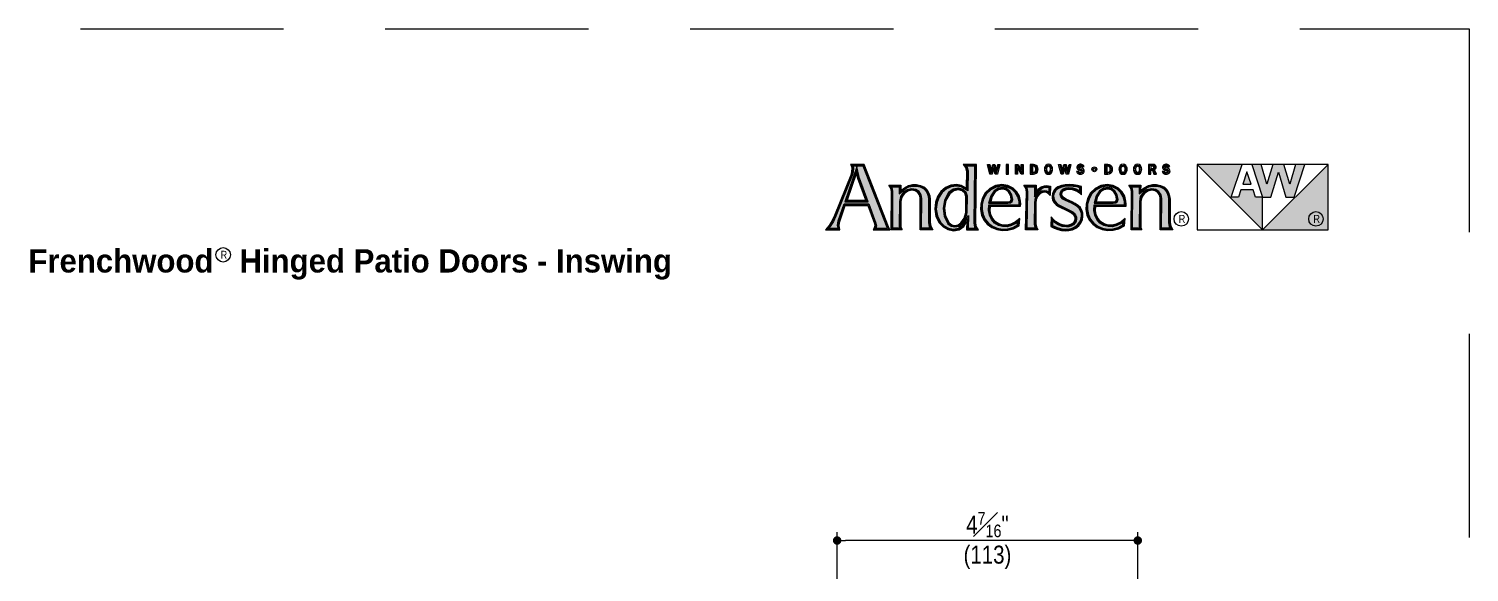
# Model space of a CAD drawing. Extents: x 0 to 323, y 0 to 44.
# Drawn here: x 80.74 to 102, y 35.99 to 44 of the extents above; entities that cross this region are included whole.
import ezdxf

# ---------------------------------------------------------------- set-up
doc = ezdxf.new("R2010")
doc.units = 0
doc.header["$LTSCALE"] = 6
doc.header["$MEASUREMENT"] = 0
doc.linetypes.add('DASHED', pattern=[0.75, 0.5, -0.25])
doc.layers.get('0').update_dxf_attribs({"linetype": 'CONTINUOUS'})
doc.layers.get('Defpoints').update_dxf_attribs({"linetype": 'CONTINUOUS'})
doc.layers.add('A-ANNO-DIMS', color=3, linetype='CONTINUOUS')
doc.layers.add('A-ANNO-TEXT', color=4, linetype='CONTINUOUS')
doc.layers.add('A-DETL-MCUT', color=6, linetype='CONTINUOUS', lineweight=20)
doc.layers.add('PLOT VIEW', color=1, linetype='DASHED', plot=False)
doc.styles.add('ADF Text', font='FRABK.TTF', dxfattribs={"width": 0.85})
doc.dimstyles.new('ADF 3 inches equals 1 foot', dxfattribs={"dimtxt": 0.265625, "dimasz": 0.125, "dimexe": 0.125, "dimexo": 0.25, "dimgap": 0.03125, "dimtad": 1, "dimdec": 6, "dimzin": 3, "dimdsep": 46, "dimlunit": 4, "dimtxsty": 'ADF Text', "dimblk": 'DOT', "dimcen": 0, "dimclrd": 256, "dimclre": 256, "dimclrt": 256, "dimadec": 0, "dimazin": 0, "dimtfac": 0.7, "dimtdec": 6, "dimtix": 1, "dimtmove": 0, "dimatfit": 0, "dimldrblk": 'DOT', "dimfxl": 0, "dimfrac": 1, "dimtolj": 1, "dimtzin": 4, "dimlwd": -1, "dimlwe": -1, "dimarcsym": 0})

# ---------------------------------------------------------------- blocks, each defined once
blk = doc.blocks.new('AW  Logo')
at = {"layer": 'A-ANNO-TEXT'}
h = blk.add_hatch(color=8, dxfattribs=at)
h.dxf.hatch_style = 1
h.paths.add_polyline_path([(-8.861, -2.582), (-8.757, -2.867), (-8.751, -2.906), (-8.759, -2.941), (-8.587, -2.941), (-8.593, -2.929), (-8.945, -2.023), (-9.093, -2.023), (-9.088, -2.056), (-9.094, -2.114), (-9.109, -2.164), (-9.347, -2.763), (-9.384, -2.84), (-9.431, -2.913), (-9.453, -2.941), (-9.316, -2.941), (-9.323, -2.899), (-9.313, -2.833), (-9.226, -2.582)])
h.paths.add_polyline_path([(-8.872, -2.552), (-9.216, -2.552), (-9.037, -2.035), (-9.012, -2.161), (-9.001, -2.201)], flags=16)
h.paths.add_polyline_path([(-8.889, -2.541), (-9.199, -2.541), (-9.04, -2.079), (-9.023, -2.164), (-9.012, -2.205)], flags=0)
h.paths.add_polyline_path([(-8.905, -2.529), (-9.183, -2.529), (-9.043, -2.124), (-9.023, -2.208)], flags=0)
h.paths.add_polyline_path([(-8.411, -2.544), (-8.397, -2.475), (-8.357, -2.415), (-8.297, -2.374), (-8.227, -2.358), (-8.169, -2.368), (-8.12, -2.399), (-8.088, -2.448), (-8.079, -2.503), (-8.083, -2.941), (-7.957, -2.941), (-7.969, -2.92), (-7.981, -2.857), (-7.981, -2.512), (-7.986, -2.466), (-8.001, -2.423), (-8.025, -2.385), (-8.055, -2.354), (-8.105, -2.332), (-8.159, -2.321), (-8.215, -2.321), (-8.27, -2.332), (-8.326, -2.362), (-8.416, -2.434), (-8.415, -2.33), (-8.524, -2.33), (-8.517, -2.34), (-8.506, -2.396), (-8.509, -2.941), (-8.409, -2.941), (-8.414, -2.91)])
h.paths.add_polyline_path([(-7.298, -2.023), (-7.421, -2.023), (-7.413, -2.032), (-7.398, -2.096), (-7.403, -2.389), (-7.501, -2.331), (-7.57, -2.319), (-7.647, -2.329), (-7.717, -2.361), (-7.78, -2.415), (-7.826, -2.482), (-7.854, -2.56), (-7.866, -2.661), (-7.849, -2.76), (-7.805, -2.85), (-7.752, -2.903), (-7.686, -2.939), (-7.613, -2.954), (-7.539, -2.94), (-7.478, -2.897), (-7.393, -2.755), (-7.395, -2.941), (-7.287, -2.941), (-7.296, -2.927), (-7.308, -2.866)])
h.paths.add_polyline_path([(-7.406, -2.468), (-7.409, -2.71), (-7.433, -2.8), (-7.487, -2.876), (-7.534, -2.91), (-7.591, -2.922), (-7.648, -2.91), (-7.696, -2.875), (-7.75, -2.766), (-7.767, -2.647), (-7.746, -2.525), (-7.684, -2.416), (-7.616, -2.366), (-7.539, -2.35), (-7.472, -2.367), (-7.426, -2.41)], flags=16)
h.paths.add_polyline_path([(-7.418, -2.469), (-7.42, -2.709), (-7.444, -2.795), (-7.495, -2.868), (-7.538, -2.899), (-7.591, -2.91), (-7.643, -2.899), (-7.687, -2.868), (-7.739, -2.762), (-7.755, -2.647), (-7.735, -2.529), (-7.675, -2.424), (-7.611, -2.377), (-7.539, -2.362), (-7.478, -2.378), (-7.436, -2.417)], flags=0)
h.paths.add_polyline_path([(-7.429, -2.471), (-7.432, -2.707), (-7.454, -2.79), (-7.504, -2.86), (-7.543, -2.889), (-7.591, -2.899), (-7.638, -2.889), (-7.678, -2.86), (-7.728, -2.759), (-7.744, -2.647), (-7.724, -2.533), (-7.666, -2.432), (-7.606, -2.387), (-7.539, -2.374), (-7.483, -2.388), (-7.446, -2.423)], flags=0)
h.paths.add_polyline_path([(-7.089, -2.594), (-6.643, -2.594), (-6.642, -2.581), (-6.644, -2.545), (-6.661, -2.477), (-6.696, -2.417), (-6.746, -2.369), (-6.818, -2.333), (-6.897, -2.32), (-6.984, -2.334), (-7.062, -2.373), (-7.126, -2.434), (-7.167, -2.513), (-7.187, -2.587), (-7.19, -2.664), (-7.175, -2.739), (-7.144, -2.809), (-7.097, -2.865), (-7.037, -2.91), (-6.968, -2.939), (-6.891, -2.952), (-6.812, -2.948), (-6.736, -2.928), (-6.667, -2.891), (-6.663, -2.852), (-6.682, -2.868), (-6.758, -2.902), (-6.821, -2.918), (-6.887, -2.917), (-6.95, -2.899), (-7.008, -2.865), (-7.052, -2.811), (-7.081, -2.749), (-7.094, -2.681)])
h.paths.add_polyline_path([(-7.094, -2.573), (-7.061, -2.463), (-7.012, -2.39), (-6.955, -2.351), (-6.888, -2.339), (-6.83, -2.352), (-6.784, -2.388), (-6.751, -2.447), (-6.738, -2.515), (-6.747, -2.545), (-6.772, -2.566), (-6.811, -2.573)], flags=16)
h.paths.add_polyline_path([(-7.078, -2.561), (-7.051, -2.468), (-7.003, -2.398), (-6.951, -2.362), (-6.888, -2.351), (-6.836, -2.363), (-6.793, -2.396), (-6.762, -2.451), (-6.75, -2.514), (-6.757, -2.538), (-6.777, -2.555), (-6.812, -2.561)], flags=0)
h.paths.add_polyline_path([(-7.063, -2.55), (-7.04, -2.473), (-6.995, -2.406), (-6.947, -2.373), (-6.888, -2.363), (-6.841, -2.373), (-6.802, -2.404), (-6.773, -2.455), (-6.762, -2.514), (-6.767, -2.531), (-6.782, -2.544), (-6.813, -2.55)], flags=0)
h.paths.add_polyline_path([(-6.418, -2.571), (-6.413, -2.516), (-6.391, -2.462), (-6.354, -2.415), (-6.316, -2.395), (-6.275, -2.388), (-6.233, -2.394), (-6.205, -2.408), (-6.203, -2.338), (-6.212, -2.335), (-6.239, -2.333), (-6.264, -2.336), (-6.305, -2.352), (-6.34, -2.378), (-6.417, -2.479), (-6.416, -2.33), (-6.532, -2.33), (-6.524, -2.342), (-6.513, -2.4), (-6.524, -2.941), (-6.405, -2.941), (-6.41, -2.93), (-6.42, -2.88)])
h.paths.add_polyline_path([(-5.96, -2.534), (-5.996, -2.51), (-6.027, -2.476), (-6.038, -2.442), (-6.032, -2.407), (-6.016, -2.381), (-5.993, -2.362), (-5.952, -2.346), (-5.909, -2.341), (-5.856, -2.346), (-5.806, -2.361), (-5.768, -2.379), (-5.747, -2.394), (-5.746, -2.344), (-5.787, -2.332), (-5.846, -2.323), (-5.905, -2.319), (-5.959, -2.322), (-6.011, -2.333), (-6.06, -2.353), (-6.085, -2.369), (-6.105, -2.39), (-6.12, -2.415), (-6.129, -2.44), (-6.134, -2.466), (-6.133, -2.492), (-6.128, -2.517), (-6.109, -2.55), (-6.083, -2.579), (-6.049, -2.601), (-5.918, -2.662), (-5.853, -2.698), (-5.829, -2.719), (-5.81, -2.745), (-5.798, -2.775), (-5.797, -2.806), (-5.803, -2.835), (-5.817, -2.862), (-5.843, -2.889), (-5.874, -2.909), (-5.909, -2.92), (-5.945, -2.922), (-6.007, -2.914), (-6.067, -2.892), (-6.119, -2.857), (-6.149, -2.83), (-6.151, -2.899), (-6.115, -2.917), (-6.066, -2.936), (-6.014, -2.949), (-5.962, -2.954), (-5.911, -2.952), (-5.863, -2.94), (-5.819, -2.919), (-5.78, -2.889), (-5.751, -2.852), (-5.732, -2.81), (-5.724, -2.764), (-5.725, -2.723), (-5.737, -2.684), (-5.758, -2.65), (-5.788, -2.621), (-5.828, -2.595), (-5.872, -2.573)])
h.paths.add_polyline_path([(-5.534, -2.594), (-5.087, -2.594), (-5.086, -2.581), (-5.089, -2.545), (-5.106, -2.477), (-5.14, -2.417), (-5.19, -2.369), (-5.262, -2.333), (-5.342, -2.32), (-5.428, -2.334), (-5.507, -2.373), (-5.57, -2.434), (-5.612, -2.513), (-5.632, -2.587), (-5.635, -2.664), (-5.62, -2.739), (-5.589, -2.809), (-5.541, -2.865), (-5.481, -2.91), (-5.413, -2.939), (-5.335, -2.952), (-5.257, -2.948), (-5.181, -2.928), (-5.112, -2.891), (-5.108, -2.852), (-5.127, -2.868), (-5.202, -2.902), (-5.265, -2.918), (-5.331, -2.917), (-5.395, -2.899), (-5.453, -2.865), (-5.497, -2.811), (-5.526, -2.749), (-5.539, -2.681)])
h.paths.add_polyline_path([(-5.506, -2.463), (-5.456, -2.39), (-5.4, -2.351), (-5.332, -2.339), (-5.275, -2.352), (-5.229, -2.388), (-5.195, -2.447), (-5.183, -2.515), (-5.192, -2.545), (-5.217, -2.566), (-5.255, -2.573), (-5.538, -2.573)], flags=16)
h.paths.add_polyline_path([(-5.523, -2.561), (-5.495, -2.468), (-5.448, -2.398), (-5.396, -2.362), (-5.333, -2.351), (-5.28, -2.363), (-5.238, -2.396), (-5.206, -2.451), (-5.195, -2.514), (-5.202, -2.538), (-5.222, -2.555), (-5.256, -2.561)], flags=0)
h.paths.add_polyline_path([(-5.507, -2.55), (-5.485, -2.473), (-5.44, -2.406), (-5.391, -2.373), (-5.333, -2.363), (-5.285, -2.373), (-5.247, -2.404), (-5.217, -2.455), (-5.206, -2.514), (-5.212, -2.531), (-5.227, -2.544), (-5.257, -2.55)], flags=0)
h.paths.add_polyline_path([(-4.968, -2.941), (-4.867, -2.941), (-4.872, -2.91), (-4.869, -2.544), (-4.855, -2.475), (-4.815, -2.415), (-4.756, -2.374), (-4.685, -2.358), (-4.628, -2.368), (-4.579, -2.399), (-4.546, -2.448), (-4.537, -2.503), (-4.541, -2.941), (-4.416, -2.941), (-4.427, -2.92), (-4.439, -2.857), (-4.439, -2.512), (-4.444, -2.466), (-4.459, -2.423), (-4.483, -2.385), (-4.514, -2.354), (-4.563, -2.332), (-4.618, -2.321), (-4.674, -2.321), (-4.728, -2.332), (-4.784, -2.362), (-4.874, -2.434), (-4.873, -2.33), (-4.982, -2.33), (-4.975, -2.34), (-4.964, -2.396)])
h = blk.add_hatch(color=8, dxfattribs=at)
h.dxf.hatch_style = 1
h.paths.add_polyline_path([(-3.049, -2.964), (-3.049, -2.483), (-3.156, -2.483), (-3.191, -2.376), (-3.369, -2.376), (-3.405, -2.483), (-3.512, -2.483), (-3.352, -2), (-4.014, -2)])
h.paths.add_polyline_path([(-3.28, -2.107), (-3.342, -2.293), (-3.219, -2.293)], flags=17)
h.paths.add_polyline_path([(-2.646, -2.292), (-2.736, -2), (-2.899, -2), (-2.988, -2.292), (-3.071, -2), (-3.209, -2), (-3.049, -2.483), (-2.927, -2.483), (-2.817, -2.112), (-2.707, -2.483), (-2.586, -2.483), (-2.425, -2), (-2.563, -2)])
h.paths.add_polyline_path([(-2.083, -2), (-3.049, -2.964), (-2.083, -2.964)])
at = {"layer": 'A-ANNO-TEXT', "color": 253}
for p, q in [((-6.818, -2), (-6.818, -2.143)), ((-4.636, -2.143), (-4.666, -2.074))]:
    blk.add_line(p, q, dxfattribs=at)
at = {"layer": 'A-ANNO-TEXT', "color": 8}
for p, q in [((-2.083, -2), (-4.014, -2)), ((-3.512, -2.483), (-3.352, -2)), ((-3.209, -2), (-3.049, -2.483)), ((-2.988, -2.292), (-3.071, -2)), ((-2.899, -2), (-2.988, -2.292)), ((-2.927, -2.483), (-2.817, -2.112)), ((-2.817, -2.112), (-2.707, -2.483)), ((-2.646, -2.292), (-2.736, -2)), ((-2.563, -2), (-2.646, -2.292)), ((-2.586, -2.483), (-2.425, -2)), ((-3.405, -2.483), (-3.512, -2.483)), ((-3.369, -2.376), (-3.405, -2.483)), ((-3.191, -2.376), (-3.369, -2.376)), ((-3.156, -2.483), (-3.191, -2.376)), ((-3.049, -2.483), (-3.156, -2.483)), ((-3.049, -2.964), (-3.049, -2.483)), ((-3.049, -2.483), (-2.927, -2.483)), ((-2.707, -2.483), (-2.586, -2.483))]:
    blk.add_line(p, q, dxfattribs=at).dxf.unprotected_set("ltscale", 0)
for points in [[(-9.133, -2), (-9.116, -2.029), (-9.111, -2.057), (-9.117, -2.11), (-9.13, -2.156), (-9.368, -2.754), (-9.404, -2.829), (-9.449, -2.9), (-9.503, -2.964), (-9.288, -2.964), (-9.299, -2.898), (-9.29, -2.839), (-9.209, -2.605), (-8.877, -2.605), (-8.779, -2.873), (-8.775, -2.905), (-8.782, -2.936), (-8.799, -2.964), (-8.547, -2.964), (-8.56, -2.943), (-8.571, -2.92), (-8.929, -2)], [(-9.023, -2.208), (-9.043, -2.124), (-9.183, -2.529), (-8.905, -2.529)], [(-7.426, -2.349), (-7.493, -2.309), (-7.569, -2.296), (-7.654, -2.306), (-7.729, -2.342), (-7.797, -2.399), (-7.847, -2.472), (-7.877, -2.555), (-7.889, -2.661), (-7.871, -2.767), (-7.824, -2.863), (-7.766, -2.922), (-7.694, -2.961), (-7.613, -2.977), (-7.53, -2.962), (-7.46, -2.913), (-7.417, -2.84), (-7.419, -2.964), (-7.243, -2.964), (-7.275, -2.918), (-7.285, -2.864), (-7.275, -2), (-7.471, -2), (-7.434, -2.043), (-7.421, -2.098)], [(-7.056, -2.096), (-7.033, -2), (-7.001, -2), (-6.978, -2.096), (-6.956, -2), (-6.928, -2), (-6.965, -2.143), (-6.998, -2.143), (-7.02, -2.048), (-7.043, -2.143), (-7.075, -2.143), (-7.112, -2), (-7.078, -2)], [(-6.801, -2), (-6.834, -2), (-6.834, -2.143), (-6.801, -2.143)], [(-6.659, -2), (-6.611, -2.085), (-6.611, -2), (-6.585, -2), (-6.585, -2.143), (-6.614, -2.143), (-6.669, -2.047), (-6.669, -2.143), (-6.695, -2.143), (-6.695, -2)], [(-6.39, -2.014), (-6.41, -2.004), (-6.432, -2), (-6.48, -2), (-6.48, -2.143), (-6.432, -2.143), (-6.41, -2.139), (-6.39, -2.128), (-6.374, -2.112), (-6.365, -2.091), (-6.363, -2.071), (-6.365, -2.052), (-6.374, -2.031)], [(-6.401, -2.093), (-6.398, -2.079), (-6.398, -2.064), (-6.401, -2.05), (-6.408, -2.038), (-6.419, -2.03), (-6.432, -2.027), (-6.447, -2.027), (-6.447, -2.116), (-6.432, -2.116), (-6.419, -2.113), (-6.408, -2.105)], [(-6.169, -2.014), (-6.188, -2.002), (-6.21, -1.998), (-6.232, -2.002), (-6.25, -2.014), (-6.263, -2.033), (-6.269, -2.052), (-6.271, -2.071), (-6.269, -2.091), (-6.263, -2.11), (-6.25, -2.128), (-6.232, -2.141), (-6.21, -2.145), (-6.188, -2.141), (-6.169, -2.128), (-6.157, -2.11), (-6.151, -2.091), (-6.149, -2.071), (-6.151, -2.052), (-6.157, -2.033)], [(-6.223, -2.113), (-6.231, -2.101), (-6.235, -2.086), (-6.236, -2.071), (-6.235, -2.056), (-6.231, -2.041), (-6.223, -2.03), (-6.21, -2.025), (-6.196, -2.03), (-6.188, -2.041), (-6.185, -2.056), (-6.184, -2.071), (-6.185, -2.086), (-6.188, -2.101), (-6.196, -2.113), (-6.21, -2.118)], [(-6.006, -2.096), (-5.983, -2), (-5.951, -2), (-5.928, -2.096), (-5.906, -2), (-5.878, -2), (-5.915, -2.143), (-5.948, -2.143), (-5.97, -2.048), (-5.993, -2.143), (-6.025, -2.143), (-6.062, -2), (-6.028, -2)], [(-5.787, -2.125), (-5.779, -2.133), (-5.769, -2.139), (-5.758, -2.143), (-5.746, -2.145), (-5.734, -2.145), (-5.723, -2.143), (-5.711, -2.139), (-5.701, -2.134), (-5.692, -2.127), (-5.686, -2.118), (-5.682, -2.107), (-5.681, -2.096), (-5.683, -2.085), (-5.688, -2.075), (-5.695, -2.067), (-5.704, -2.061), (-5.719, -2.055), (-5.734, -2.052), (-5.742, -2.05), (-5.75, -2.048), (-5.755, -2.043), (-5.757, -2.036), (-5.754, -2.029), (-5.748, -2.026), (-5.74, -2.024), (-5.731, -2.025), (-5.725, -2.026), (-5.72, -2.03), (-5.715, -2.035), (-5.713, -2.041), (-5.685, -2.031), (-5.69, -2.021), (-5.697, -2.012), (-5.707, -2.005), (-5.718, -2.001), (-5.731, -1.998), (-5.745, -1.998), (-5.759, -2.001), (-5.772, -2.007), (-5.781, -2.015), (-5.787, -2.025), (-5.79, -2.036), (-5.79, -2.048), (-5.787, -2.059), (-5.781, -2.069), (-5.772, -2.076), (-5.762, -2.081), (-5.751, -2.085), (-5.74, -2.087), (-5.731, -2.089), (-5.722, -2.092), (-5.717, -2.097), (-5.715, -2.103), (-5.717, -2.11), (-5.722, -2.115), (-5.735, -2.118), (-5.749, -2.117), (-5.755, -2.114), (-5.76, -2.11), (-5.764, -2.105), (-5.766, -2.098), (-5.797, -2.105), (-5.794, -2.116)], [(-5.29, -2.014), (-5.31, -2.004), (-5.333, -2), (-5.381, -2), (-5.381, -2.143), (-5.333, -2.143), (-5.31, -2.139), (-5.29, -2.128), (-5.275, -2.112), (-5.266, -2.091), (-5.263, -2.071), (-5.266, -2.052), (-5.275, -2.031)], [(-5.301, -2.093), (-5.298, -2.079), (-5.298, -2.064), (-5.301, -2.05), (-5.308, -2.038), (-5.319, -2.03), (-5.333, -2.027), (-5.347, -2.027), (-5.347, -2.116), (-5.333, -2.116), (-5.319, -2.113), (-5.308, -2.105)], [(-5.069, -2.014), (-5.088, -2.002), (-5.11, -1.998), (-5.132, -2.002), (-5.151, -2.014), (-5.163, -2.033), (-5.169, -2.052), (-5.171, -2.071), (-5.169, -2.091), (-5.163, -2.11), (-5.151, -2.128), (-5.132, -2.141), (-5.11, -2.145), (-5.088, -2.141), (-5.069, -2.128), (-5.057, -2.11), (-5.051, -2.091), (-5.049, -2.071), (-5.051, -2.052), (-5.057, -2.033)], [(-5.123, -2.113), (-5.132, -2.101), (-5.135, -2.086), (-5.136, -2.071), (-5.135, -2.056), (-5.132, -2.041), (-5.123, -2.03), (-5.11, -2.025), (-5.097, -2.03), (-5.088, -2.041), (-5.085, -2.056), (-5.084, -2.071), (-5.085, -2.086), (-5.088, -2.101), (-5.097, -2.113), (-5.11, -2.118)], [(-4.854, -2.014), (-4.873, -2.002), (-4.895, -1.998), (-4.917, -2.002), (-4.935, -2.014), (-4.948, -2.033), (-4.954, -2.052), (-4.956, -2.071), (-4.954, -2.091), (-4.948, -2.11), (-4.935, -2.128), (-4.917, -2.141), (-4.895, -2.145), (-4.873, -2.141), (-4.854, -2.128), (-4.842, -2.11), (-4.836, -2.091), (-4.834, -2.071), (-4.836, -2.052), (-4.842, -2.033)], [(-4.908, -2.113), (-4.916, -2.101), (-4.92, -2.086), (-4.921, -2.071), (-4.92, -2.056), (-4.916, -2.041), (-4.908, -2.03), (-4.895, -2.025), (-4.881, -2.03), (-4.873, -2.041), (-4.87, -2.056), (-4.869, -2.071), (-4.87, -2.086), (-4.873, -2.101), (-4.881, -2.113), (-4.895, -2.118)], [(-4.625, -2.06), (-4.621, -2.047), (-4.621, -2.033), (-4.627, -2.02), (-4.636, -2.009), (-4.648, -2.002), (-4.662, -2), (-4.735, -2), (-4.735, -2.143), (-4.701, -2.143), (-4.701, -2.086), (-4.677, -2.086), (-4.655, -2.143), (-4.618, -2.143), (-4.645, -2.08), (-4.633, -2.072)], [(-4.701, -2.062), (-4.672, -2.062), (-4.663, -2.059), (-4.657, -2.053), (-4.654, -2.043), (-4.657, -2.034), (-4.663, -2.028), (-4.672, -2.025), (-4.701, -2.025)], [(-4.523, -2.125), (-4.514, -2.133), (-4.505, -2.139), (-4.493, -2.143), (-4.481, -2.145), (-4.469, -2.145), (-4.458, -2.143), (-4.446, -2.139), (-4.436, -2.134), (-4.427, -2.127), (-4.421, -2.118), (-4.417, -2.107), (-4.416, -2.096), (-4.418, -2.085), (-4.423, -2.075), (-4.43, -2.067), (-4.439, -2.061), (-4.454, -2.055), (-4.469, -2.052), (-4.477, -2.05), (-4.485, -2.048), (-4.49, -2.043), (-4.492, -2.036), (-4.489, -2.029), (-4.483, -2.026), (-4.475, -2.024), (-4.466, -2.025), (-4.46, -2.026), (-4.455, -2.03), (-4.451, -2.035), (-4.448, -2.041), (-4.42, -2.031), (-4.425, -2.021), (-4.433, -2.012), (-4.442, -2.005), (-4.453, -2.001), (-4.466, -1.998), (-4.48, -1.998), (-4.494, -2.001), (-4.507, -2.007), (-4.516, -2.015), (-4.522, -2.025), (-4.525, -2.036), (-4.525, -2.048), (-4.522, -2.059), (-4.516, -2.069), (-4.507, -2.076), (-4.497, -2.081), (-4.486, -2.085), (-4.475, -2.087), (-4.466, -2.089), (-4.457, -2.092), (-4.452, -2.097), (-4.45, -2.103), (-4.452, -2.11), (-4.457, -2.115), (-4.47, -2.118), (-4.484, -2.117), (-4.49, -2.114), (-4.496, -2.11), (-4.499, -2.105), (-4.502, -2.098), (-4.532, -2.105), (-4.529, -2.116)], [(-4.014, -2), (-4.014, -2.964), (-2.083, -2.964), (-2.083, -2), (-3.049, -2.964)], [(-3.342, -2.293), (-3.219, -2.293), (-3.28, -2.107)], [(-7.918, -2.964), (-8.106, -2.964), (-8.102, -2.505), (-8.11, -2.457), (-8.137, -2.416), (-8.178, -2.39), (-8.226, -2.381), (-8.288, -2.395), (-8.34, -2.431), (-8.375, -2.484), (-8.388, -2.546), (-8.391, -2.909), (-8.386, -2.938), (-8.372, -2.964), (-8.533, -2.964), (-8.529, -2.399), (-8.539, -2.349), (-8.565, -2.307), (-8.391, -2.307), (-8.392, -2.385), (-8.338, -2.343), (-8.277, -2.311), (-8.218, -2.298), (-8.157, -2.298), (-8.098, -2.31), (-8.042, -2.335), (-8.007, -2.371), (-7.98, -2.413), (-7.964, -2.461), (-7.958, -2.51), (-7.958, -2.854), (-7.947, -2.912)], [(-7.189, -2.504), (-7.21, -2.584), (-7.213, -2.666), (-7.197, -2.746), (-7.164, -2.821), (-7.113, -2.882), (-7.048, -2.93), (-6.975, -2.961), (-6.892, -2.975), (-6.808, -2.971), (-6.727, -2.949), (-6.645, -2.906), (-6.635, -2.798), (-6.695, -2.848), (-6.765, -2.88), (-6.824, -2.894), (-6.883, -2.894), (-6.941, -2.878), (-6.993, -2.848), (-7.033, -2.799), (-7.059, -2.742), (-7.071, -2.68), (-7.067, -2.617), (-6.621, -2.617), (-6.619, -2.581), (-6.621, -2.541), (-6.639, -2.468), (-6.677, -2.402), (-6.732, -2.35), (-6.811, -2.311), (-6.897, -2.297), (-6.991, -2.312), (-7.076, -2.354), (-7.144, -2.42)], [(-6.239, -2.31), (-6.209, -2.313), (-6.179, -2.321), (-6.184, -2.456), (-6.209, -2.432), (-6.24, -2.416), (-6.274, -2.411), (-6.308, -2.417), (-6.339, -2.433), (-6.371, -2.473), (-6.39, -2.521), (-6.395, -2.572), (-6.397, -2.878), (-6.388, -2.922), (-6.369, -2.964), (-6.547, -2.964), (-6.536, -2.402), (-6.546, -2.351), (-6.575, -2.307), (-6.392, -2.307), (-6.393, -2.41), (-6.356, -2.361), (-6.317, -2.331), (-6.27, -2.314)], [(-5.843, -2.3), (-5.905, -2.296), (-5.962, -2.299), (-6.018, -2.311), (-6.071, -2.332), (-6.1, -2.351), (-6.124, -2.376), (-6.141, -2.405), (-6.152, -2.434), (-6.157, -2.464), (-6.156, -2.495), (-6.149, -2.525), (-6.128, -2.564), (-6.098, -2.597), (-6.061, -2.621), (-5.928, -2.682), (-5.866, -2.717), (-5.846, -2.734), (-5.831, -2.756), (-5.821, -2.78), (-5.82, -2.804), (-5.825, -2.828), (-5.836, -2.849), (-5.857, -2.871), (-5.884, -2.888), (-5.913, -2.897), (-5.944, -2.899), (-6.002, -2.892), (-6.056, -2.871), (-6.105, -2.839), (-6.14, -2.807), (-6.171, -2.773), (-6.174, -2.913), (-6.124, -2.938), (-6.073, -2.958), (-6.018, -2.972), (-5.962, -2.977), (-5.908, -2.975), (-5.855, -2.962), (-5.806, -2.938), (-5.763, -2.905), (-5.731, -2.864), (-5.71, -2.817), (-5.701, -2.765), (-5.703, -2.719), (-5.716, -2.675), (-5.74, -2.635), (-5.773, -2.603), (-5.816, -2.575), (-5.863, -2.552), (-5.949, -2.513), (-5.981, -2.492), (-6.007, -2.464), (-6.014, -2.44), (-6.01, -2.415), (-5.998, -2.396), (-5.981, -2.382), (-5.946, -2.368), (-5.909, -2.364), (-5.861, -2.369), (-5.814, -2.383), (-5.78, -2.399), (-5.75, -2.421), (-5.725, -2.45), (-5.723, -2.327), (-5.782, -2.31)], [(-5.634, -2.504), (-5.655, -2.584), (-5.658, -2.666), (-5.642, -2.746), (-5.609, -2.821), (-5.557, -2.882), (-5.493, -2.93), (-5.419, -2.961), (-5.337, -2.975), (-5.253, -2.971), (-5.172, -2.949), (-5.09, -2.906), (-5.08, -2.798), (-5.139, -2.848), (-5.21, -2.88), (-5.268, -2.894), (-5.328, -2.894), (-5.386, -2.878), (-5.437, -2.848), (-5.477, -2.799), (-5.504, -2.742), (-5.516, -2.68), (-5.512, -2.617), (-5.065, -2.617), (-5.063, -2.581), (-5.066, -2.541), (-5.084, -2.468), (-5.122, -2.402), (-5.177, -2.35), (-5.255, -2.311), (-5.342, -2.297), (-5.436, -2.312), (-5.521, -2.354), (-5.589, -2.42)], [(-4.376, -2.964), (-4.564, -2.964), (-4.56, -2.505), (-4.568, -2.457), (-4.595, -2.416), (-4.636, -2.39), (-4.684, -2.381), (-4.746, -2.395), (-4.798, -2.431), (-4.833, -2.484), (-4.846, -2.546), (-4.849, -2.909), (-4.845, -2.938), (-4.831, -2.964), (-4.991, -2.964), (-4.987, -2.399), (-4.997, -2.349), (-5.024, -2.307), (-4.849, -2.307), (-4.851, -2.385), (-4.797, -2.343), (-4.736, -2.311), (-4.676, -2.298), (-4.615, -2.298), (-4.556, -2.31), (-4.5, -2.335), (-4.465, -2.371), (-4.438, -2.413), (-4.422, -2.461), (-4.416, -2.51), (-4.416, -2.854), (-4.405, -2.912)], [(-7.666, -2.432), (-7.724, -2.533), (-7.744, -2.647), (-7.728, -2.759), (-7.678, -2.86), (-7.638, -2.889), (-7.591, -2.899), (-7.543, -2.889), (-7.504, -2.86), (-7.454, -2.79), (-7.432, -2.707), (-7.429, -2.471), (-7.446, -2.423), (-7.483, -2.388), (-7.539, -2.374), (-7.606, -2.387)], [(-6.782, -2.544), (-6.767, -2.531), (-6.762, -2.514), (-6.773, -2.455), (-6.802, -2.404), (-6.841, -2.373), (-6.888, -2.363), (-6.947, -2.373), (-6.995, -2.406), (-7.04, -2.473), (-7.063, -2.55), (-6.813, -2.55)], [(-5.227, -2.544), (-5.212, -2.531), (-5.206, -2.514), (-5.217, -2.455), (-5.247, -2.404), (-5.285, -2.373), (-5.333, -2.363), (-5.391, -2.373), (-5.44, -2.406), (-5.485, -2.473), (-5.507, -2.55), (-5.257, -2.55)]]:
    blk.add_lwpolyline(points, close=True, dxfattribs=at).dxf.unprotected_set("ltscale", 0)
at = {"layer": 'A-ANNO-TEXT', "color": 254}
for points in [[(-8.778, -2.952), (-8.568, -2.952), (-8.576, -2.939), (-8.582, -2.925), (-8.937, -2.011), (-9.113, -2.011), (-9.103, -2.032), (-9.1, -2.056), (-9.106, -2.112), (-9.12, -2.16), (-9.357, -2.758), (-9.394, -2.835), (-9.44, -2.906), (-9.478, -2.952), (-9.302, -2.952), (-9.311, -2.898), (-9.302, -2.836), (-9.218, -2.593), (-8.869, -2.593), (-8.768, -2.87), (-8.763, -2.905), (-8.771, -2.941)], [(-8.759, -2.941), (-8.587, -2.941), (-8.593, -2.929), (-8.945, -2.023), (-9.095, -2.023), (-9.092, -2.028), (-9.088, -2.056), (-9.094, -2.114), (-9.109, -2.164), (-9.347, -2.763), (-9.384, -2.84), (-9.431, -2.913), (-9.453, -2.941), (-9.316, -2.941), (-9.323, -2.899), (-9.313, -2.833), (-9.226, -2.582), (-8.861, -2.582), (-8.757, -2.867), (-8.751, -2.906)], [(-8.872, -2.552), (-9.001, -2.201), (-9.012, -2.161), (-9.037, -2.035), (-9.216, -2.552)], [(-8.889, -2.541), (-9.012, -2.205), (-9.023, -2.164), (-9.04, -2.079), (-9.199, -2.541)], [(-7.414, -2.369), (-7.497, -2.32), (-7.569, -2.308), (-7.65, -2.317), (-7.723, -2.352), (-7.788, -2.407), (-7.837, -2.477), (-7.866, -2.557), (-7.878, -2.661), (-7.86, -2.763), (-7.814, -2.856), (-7.759, -2.912), (-7.69, -2.95), (-7.613, -2.966), (-7.534, -2.951), (-7.469, -2.905), (-7.405, -2.797), (-7.407, -2.952), (-7.265, -2.952), (-7.285, -2.923), (-7.297, -2.865), (-7.287, -2.011), (-7.446, -2.011), (-7.424, -2.038), (-7.409, -2.097)], [(-7.403, -2.389), (-7.501, -2.331), (-7.57, -2.319), (-7.647, -2.329), (-7.717, -2.361), (-7.78, -2.415), (-7.826, -2.482), (-7.854, -2.56), (-7.866, -2.661), (-7.849, -2.76), (-7.805, -2.85), (-7.752, -2.903), (-7.686, -2.939), (-7.613, -2.954), (-7.539, -2.94), (-7.478, -2.897), (-7.393, -2.755), (-7.395, -2.941), (-7.287, -2.941), (-7.296, -2.927), (-7.308, -2.866), (-7.298, -2.023), (-7.421, -2.023), (-7.413, -2.032), (-7.398, -2.096)], [(-7.938, -2.952), (-8.094, -2.952), (-8.09, -2.504), (-8.099, -2.453), (-8.129, -2.408), (-8.174, -2.379), (-8.226, -2.37), (-8.293, -2.384), (-8.349, -2.423), (-8.386, -2.48), (-8.399, -2.545), (-8.403, -2.909), (-8.397, -2.942), (-8.392, -2.952), (-8.521, -2.952), (-8.517, -2.397), (-8.528, -2.345), (-8.544, -2.318), (-8.403, -2.318), (-8.404, -2.409), (-8.332, -2.352), (-8.274, -2.321), (-8.217, -2.309), (-8.158, -2.309), (-8.101, -2.321), (-8.049, -2.345), (-8.016, -2.378), (-7.991, -2.418), (-7.975, -2.463), (-7.97, -2.511), (-7.97, -2.855), (-7.958, -2.916)], [(-7.957, -2.941), (-8.083, -2.941), (-8.079, -2.503), (-8.088, -2.448), (-8.12, -2.399), (-8.169, -2.368), (-8.227, -2.358), (-8.297, -2.374), (-8.357, -2.415), (-8.397, -2.475), (-8.411, -2.544), (-8.414, -2.91), (-8.409, -2.941), (-8.509, -2.941), (-8.506, -2.396), (-8.517, -2.34), (-8.524, -2.33), (-8.415, -2.33), (-8.416, -2.434), (-8.326, -2.362), (-8.27, -2.332), (-8.215, -2.321), (-8.159, -2.321), (-8.105, -2.332), (-8.055, -2.354), (-8.025, -2.385), (-8.001, -2.423), (-7.986, -2.466), (-7.981, -2.512), (-7.981, -2.857), (-7.969, -2.92)], [(-7.178, -2.508), (-7.199, -2.585), (-7.202, -2.665), (-7.186, -2.743), (-7.154, -2.815), (-7.105, -2.874), (-7.043, -2.92), (-6.971, -2.95), (-6.891, -2.964), (-6.81, -2.96), (-6.732, -2.938), (-6.656, -2.899), (-6.649, -2.825), (-6.689, -2.858), (-6.762, -2.891), (-6.822, -2.906), (-6.885, -2.905), (-6.946, -2.889), (-7.001, -2.857), (-7.043, -2.805), (-7.07, -2.745), (-7.083, -2.681), (-7.078, -2.605), (-6.632, -2.605), (-6.63, -2.581), (-6.633, -2.543), (-6.65, -2.472), (-6.687, -2.41), (-6.739, -2.36), (-6.814, -2.322), (-6.897, -2.309), (-6.987, -2.323), (-7.069, -2.364), (-7.135, -2.427)], [(-7.167, -2.513), (-7.187, -2.587), (-7.19, -2.664), (-7.175, -2.739), (-7.144, -2.809), (-7.097, -2.865), (-7.037, -2.91), (-6.968, -2.939), (-6.891, -2.952), (-6.812, -2.948), (-6.736, -2.928), (-6.667, -2.891), (-6.663, -2.852), (-6.682, -2.868), (-6.758, -2.902), (-6.821, -2.918), (-6.887, -2.917), (-6.95, -2.899), (-7.008, -2.865), (-7.052, -2.811), (-7.081, -2.749), (-7.094, -2.681), (-7.089, -2.594), (-6.643, -2.594), (-6.642, -2.581), (-6.644, -2.545), (-6.661, -2.477), (-6.696, -2.417), (-6.746, -2.369), (-6.818, -2.333), (-6.897, -2.32), (-6.984, -2.334), (-7.062, -2.373), (-7.126, -2.434)], [(-6.239, -2.322), (-6.211, -2.324), (-6.191, -2.329), (-6.195, -2.429), (-6.202, -2.422), (-6.236, -2.405), (-6.274, -2.399), (-6.312, -2.406), (-6.347, -2.424), (-6.381, -2.468), (-6.401, -2.518), (-6.406, -2.572), (-6.409, -2.879), (-6.399, -2.926), (-6.387, -2.952), (-6.535, -2.952), (-6.525, -2.401), (-6.535, -2.346), (-6.554, -2.318), (-6.404, -2.318), (-6.405, -2.444), (-6.348, -2.37), (-6.311, -2.341), (-6.267, -2.325)], [(-6.239, -2.333), (-6.212, -2.335), (-6.203, -2.338), (-6.205, -2.408), (-6.233, -2.394), (-6.275, -2.388), (-6.316, -2.395), (-6.354, -2.415), (-6.391, -2.462), (-6.413, -2.516), (-6.418, -2.571), (-6.42, -2.88), (-6.41, -2.93), (-6.405, -2.941), (-6.524, -2.941), (-6.513, -2.4), (-6.524, -2.342), (-6.532, -2.33), (-6.416, -2.33), (-6.417, -2.479), (-6.34, -2.378), (-6.305, -2.352), (-6.264, -2.336)], [(-5.844, -2.311), (-5.905, -2.308), (-5.96, -2.311), (-6.014, -2.322), (-6.066, -2.342), (-6.092, -2.36), (-6.114, -2.383), (-6.131, -2.41), (-6.141, -2.437), (-6.145, -2.465), (-6.145, -2.493), (-6.139, -2.521), (-6.119, -2.557), (-6.09, -2.588), (-6.055, -2.611), (-5.923, -2.672), (-5.859, -2.708), (-5.837, -2.726), (-5.821, -2.75), (-5.81, -2.778), (-5.809, -2.805), (-5.814, -2.831), (-5.827, -2.856), (-5.85, -2.88), (-5.879, -2.898), (-5.911, -2.909), (-5.944, -2.911), (-6.005, -2.903), (-6.062, -2.881), (-6.112, -2.848), (-6.148, -2.816), (-6.16, -2.802), (-6.162, -2.906), (-6.12, -2.927), (-6.069, -2.947), (-6.016, -2.961), (-5.962, -2.965), (-5.909, -2.963), (-5.859, -2.951), (-5.812, -2.928), (-5.772, -2.897), (-5.741, -2.858), (-5.721, -2.813), (-5.713, -2.765), (-5.714, -2.721), (-5.726, -2.679), (-5.749, -2.642), (-5.78, -2.612), (-5.822, -2.585), (-5.868, -2.562), (-5.955, -2.524), (-5.988, -2.501), (-6.017, -2.47), (-6.026, -2.441), (-6.021, -2.411), (-6.007, -2.389), (-5.987, -2.372), (-5.949, -2.357), (-5.909, -2.353), (-5.858, -2.358), (-5.81, -2.372), (-5.774, -2.389), (-5.742, -2.413), (-5.736, -2.42), (-5.735, -2.335), (-5.785, -2.321)], [(-5.846, -2.323), (-5.905, -2.319), (-5.959, -2.322), (-6.011, -2.333), (-6.06, -2.353), (-6.085, -2.369), (-6.105, -2.39), (-6.12, -2.415), (-6.129, -2.44), (-6.134, -2.466), (-6.133, -2.492), (-6.128, -2.517), (-6.109, -2.55), (-6.083, -2.579), (-6.049, -2.601), (-5.918, -2.662), (-5.853, -2.698), (-5.829, -2.719), (-5.81, -2.745), (-5.798, -2.775), (-5.797, -2.806), (-5.803, -2.835), (-5.817, -2.862), (-5.843, -2.889), (-5.874, -2.909), (-5.909, -2.92), (-5.945, -2.922), (-6.007, -2.914), (-6.067, -2.892), (-6.119, -2.857), (-6.149, -2.83), (-6.151, -2.899), (-6.115, -2.917), (-6.066, -2.936), (-6.014, -2.949), (-5.962, -2.954), (-5.911, -2.952), (-5.863, -2.94), (-5.819, -2.919), (-5.78, -2.889), (-5.751, -2.852), (-5.732, -2.81), (-5.724, -2.764), (-5.725, -2.723), (-5.737, -2.684), (-5.758, -2.65), (-5.788, -2.621), (-5.828, -2.595), (-5.872, -2.573), (-5.96, -2.534), (-5.996, -2.51), (-6.027, -2.476), (-6.038, -2.442), (-6.032, -2.407), (-6.016, -2.381), (-5.993, -2.362), (-5.952, -2.346), (-5.909, -2.341), (-5.856, -2.346), (-5.806, -2.361), (-5.768, -2.379), (-5.747, -2.394), (-5.746, -2.344), (-5.787, -2.332)], [(-5.623, -2.508), (-5.643, -2.585), (-5.646, -2.665), (-5.631, -2.743), (-5.599, -2.815), (-5.549, -2.874), (-5.487, -2.92), (-5.416, -2.95), (-5.336, -2.964), (-5.255, -2.96), (-5.176, -2.938), (-5.101, -2.899), (-5.094, -2.825), (-5.133, -2.858), (-5.206, -2.891), (-5.267, -2.906), (-5.33, -2.905), (-5.39, -2.889), (-5.445, -2.857), (-5.487, -2.805), (-5.515, -2.745), (-5.527, -2.681), (-5.523, -2.605), (-5.076, -2.605), (-5.075, -2.581), (-5.077, -2.543), (-5.095, -2.472), (-5.131, -2.41), (-5.183, -2.36), (-5.259, -2.322), (-5.342, -2.309), (-5.432, -2.323), (-5.514, -2.364), (-5.579, -2.427)], [(-5.612, -2.513), (-5.632, -2.587), (-5.635, -2.664), (-5.62, -2.739), (-5.589, -2.809), (-5.541, -2.865), (-5.481, -2.91), (-5.413, -2.939), (-5.335, -2.952), (-5.257, -2.948), (-5.181, -2.928), (-5.112, -2.891), (-5.108, -2.852), (-5.127, -2.868), (-5.202, -2.902), (-5.265, -2.918), (-5.331, -2.917), (-5.395, -2.899), (-5.453, -2.865), (-5.497, -2.811), (-5.526, -2.749), (-5.539, -2.681), (-5.534, -2.594), (-5.087, -2.594), (-5.086, -2.581), (-5.089, -2.545), (-5.106, -2.477), (-5.14, -2.417), (-5.19, -2.369), (-5.262, -2.333), (-5.342, -2.32), (-5.428, -2.334), (-5.507, -2.373), (-5.57, -2.434)], [(-4.396, -2.952), (-4.552, -2.952), (-4.549, -2.504), (-4.557, -2.453), (-4.587, -2.408), (-4.632, -2.379), (-4.685, -2.37), (-4.751, -2.384), (-4.807, -2.423), (-4.844, -2.48), (-4.857, -2.545), (-4.861, -2.909), (-4.856, -2.942), (-4.85, -2.952), (-4.979, -2.952), (-4.976, -2.397), (-4.986, -2.345), (-5.003, -2.318), (-4.861, -2.318), (-4.863, -2.409), (-4.79, -2.352), (-4.732, -2.321), (-4.675, -2.309), (-4.617, -2.309), (-4.559, -2.321), (-4.507, -2.345), (-4.474, -2.378), (-4.449, -2.418), (-4.433, -2.463), (-4.428, -2.511), (-4.428, -2.855), (-4.416, -2.916)], [(-4.416, -2.941), (-4.541, -2.941), (-4.537, -2.503), (-4.546, -2.448), (-4.579, -2.399), (-4.628, -2.368), (-4.685, -2.358), (-4.756, -2.374), (-4.815, -2.415), (-4.855, -2.475), (-4.869, -2.544), (-4.872, -2.91), (-4.867, -2.941), (-4.968, -2.941), (-4.964, -2.396), (-4.975, -2.34), (-4.982, -2.33), (-4.873, -2.33), (-4.874, -2.434), (-4.784, -2.362), (-4.728, -2.332), (-4.674, -2.321), (-4.618, -2.321), (-4.563, -2.332), (-4.514, -2.354), (-4.483, -2.385), (-4.459, -2.423), (-4.444, -2.466), (-4.439, -2.512), (-4.439, -2.857), (-4.427, -2.92)], [(-7.684, -2.416), (-7.746, -2.525), (-7.767, -2.647), (-7.75, -2.766), (-7.696, -2.875), (-7.648, -2.91), (-7.591, -2.922), (-7.534, -2.91), (-7.487, -2.876), (-7.433, -2.8), (-7.409, -2.71), (-7.406, -2.468), (-7.426, -2.41), (-7.472, -2.367), (-7.539, -2.35), (-7.616, -2.366)], [(-7.675, -2.424), (-7.735, -2.529), (-7.755, -2.647), (-7.739, -2.762), (-7.687, -2.868), (-7.643, -2.899), (-7.591, -2.91), (-7.538, -2.899), (-7.495, -2.868), (-7.444, -2.795), (-7.42, -2.709), (-7.418, -2.469), (-7.436, -2.417), (-7.478, -2.378), (-7.539, -2.362), (-7.611, -2.377)], [(-6.772, -2.566), (-6.747, -2.545), (-6.738, -2.515), (-6.751, -2.447), (-6.784, -2.388), (-6.83, -2.352), (-6.888, -2.339), (-6.955, -2.351), (-7.012, -2.39), (-7.061, -2.463), (-7.094, -2.573), (-6.811, -2.573)], [(-6.777, -2.555), (-6.757, -2.538), (-6.75, -2.514), (-6.762, -2.451), (-6.793, -2.396), (-6.836, -2.363), (-6.888, -2.351), (-6.951, -2.362), (-7.003, -2.398), (-7.051, -2.468), (-7.078, -2.561), (-6.812, -2.561)], [(-5.217, -2.566), (-5.192, -2.545), (-5.183, -2.515), (-5.195, -2.447), (-5.229, -2.388), (-5.275, -2.352), (-5.332, -2.339), (-5.4, -2.351), (-5.456, -2.39), (-5.506, -2.463), (-5.538, -2.573), (-5.255, -2.573)], [(-5.222, -2.555), (-5.202, -2.538), (-5.195, -2.514), (-5.206, -2.451), (-5.238, -2.396), (-5.28, -2.363), (-5.333, -2.351), (-5.396, -2.362), (-5.448, -2.398), (-5.495, -2.468), (-5.523, -2.561), (-5.256, -2.561)]]:
    blk.add_lwpolyline(points, close=True, dxfattribs=at).dxf.unprotected_set("ltscale", 0)
at = {"layer": 'A-ANNO-TEXT', "color": 253}
for points in [[(-7.095, -2), (-7.059, -2.143), (-7.017, -2), (-6.981, -2.143), (-6.942, -2)], [(-6.682, -2.143), (-6.682, -2), (-6.598, -2.143), (-6.598, -2)], [(-6.045, -2), (-6.009, -2.143), (-5.967, -2), (-5.931, -2.143), (-5.892, -2)], [(-5.699, -2.036), (-5.709, -2.021), (-5.719, -2.015), (-5.728, -2.012), (-5.742, -2.011), (-5.757, -2.015), (-5.767, -2.021), (-5.773, -2.033), (-5.772, -2.048), (-5.763, -2.06), (-5.744, -2.068), (-5.729, -2.071), (-5.716, -2.075), (-5.702, -2.086), (-5.698, -2.103), (-5.703, -2.116), (-5.714, -2.126), (-5.732, -2.131), (-5.753, -2.13), (-5.765, -2.125), (-5.774, -2.118), (-5.779, -2.11), (-5.782, -2.102)], [(-4.718, -2.143), (-4.718, -2.013), (-4.667, -2.013), (-4.656, -2.015), (-4.642, -2.027), (-4.638, -2.038), (-4.641, -2.056), (-4.654, -2.069), (-4.666, -2.074), (-4.718, -2.074)], [(-4.434, -2.036), (-4.444, -2.021), (-4.454, -2.015), (-4.463, -2.012), (-4.477, -2.011), (-4.492, -2.015), (-4.502, -2.021), (-4.508, -2.033), (-4.507, -2.048), (-4.498, -2.06), (-4.48, -2.068), (-4.464, -2.071), (-4.451, -2.075), (-4.437, -2.086), (-4.433, -2.103), (-4.438, -2.116), (-4.449, -2.126), (-4.467, -2.131), (-4.488, -2.13), (-4.5, -2.125), (-4.509, -2.118), (-4.514, -2.11), (-4.517, -2.102)]]:
    blk.add_lwpolyline(points, dxfattribs=at)
for points in [[(-6.432, -2.013), (-6.406, -2.021), (-6.387, -2.041), (-6.38, -2.071), (-6.387, -2.102), (-6.406, -2.122), (-6.432, -2.129), (-6.463, -2.129), (-6.463, -2.013)], [(-6.164, -2.054), (-6.162, -2.071), (-6.164, -2.088), (-6.169, -2.105), (-6.179, -2.119), (-6.193, -2.128), (-6.21, -2.131), (-6.227, -2.128), (-6.241, -2.119), (-6.251, -2.105), (-6.256, -2.088), (-6.257, -2.071), (-6.256, -2.054), (-6.251, -2.038), (-6.241, -2.024), (-6.227, -2.015), (-6.21, -2.012), (-6.193, -2.015), (-6.179, -2.024), (-6.169, -2.038)], [(-5.333, -2.013), (-5.307, -2.021), (-5.288, -2.041), (-5.281, -2.071), (-5.288, -2.102), (-5.307, -2.122), (-5.333, -2.129), (-5.364, -2.129), (-5.364, -2.013)], [(-5.064, -2.054), (-5.062, -2.071), (-5.064, -2.088), (-5.069, -2.105), (-5.079, -2.119), (-5.093, -2.128), (-5.11, -2.131), (-5.127, -2.128), (-5.141, -2.119), (-5.151, -2.105), (-5.156, -2.088), (-5.158, -2.071), (-5.156, -2.054), (-5.151, -2.038), (-5.141, -2.024), (-5.127, -2.015), (-5.11, -2.012), (-5.093, -2.015), (-5.079, -2.024), (-5.069, -2.038)], [(-4.849, -2.054), (-4.847, -2.071), (-4.849, -2.088), (-4.854, -2.105), (-4.864, -2.119), (-4.878, -2.128), (-4.895, -2.131), (-4.912, -2.128), (-4.926, -2.119), (-4.936, -2.105), (-4.941, -2.088), (-4.943, -2.071), (-4.941, -2.054), (-4.936, -2.038), (-4.926, -2.024), (-4.912, -2.015), (-4.895, -2.012), (-4.878, -2.015), (-4.864, -2.024), (-4.854, -2.038)]]:
    blk.add_lwpolyline(points, close=True, dxfattribs=at)
at = {"layer": 'A-ANNO-TEXT', "color": 8}
for centre, radius in [((-5.533, -2.071), 0.0356), ((-4.25, -2.803), 0.107)]:
    blk.add_circle(centre, radius, dxfattribs=at).dxf.unprotected_set("ltscale", 0)
at = {"layer": 'A-ANNO-TEXT', "color": 253}
blk.add_circle((-5.533, -2.071), 0.0171, dxfattribs=at)
at = {"layer": 'A-ANNO-TEXT', "color": 255}
blk.add_circle((-2.262, -2.803), 0.107, dxfattribs=at).dxf.unprotected_set("ltscale", 0)
at = {"layer": 'A-ANNO-TEXT', "color": 8, "insert": (-4.239, -2.803), "char_height": 0.118, "width": 0.26675, "attachment_point": 5, "style": 'ADF Text'}
blk.add_mtext('R', dxfattribs=at)
at = {"layer": 'A-ANNO-TEXT', "color": 255, "insert": (-2.251, -2.803), "char_height": 0.118, "width": 0.26675, "attachment_point": 5, "style": 'ADF Text'}
blk.add_mtext('R', dxfattribs=at)
blk = doc.blocks.new('200 Series Sections')
at = {"layer": 'PLOT VIEW'}
blk.add_lwpolyline([(0, 44), (34, 44), (34, 0), (0, 0)], close=True, dxfattribs=at)
at = {"layer": 'A-DETL-MCUT'}
blk.add_blockref('AW  Logo', (34, 44), dxfattribs=at)
blk = doc.blocks.new('_DOT')
at = {"color": 0, "linetype": 'ByBlock'}
blk.add_line((-0.5, 0), (-1, 0), dxfattribs=at)
at = {"color": 0, "linetype": 'ByBlock', "const_width": 0.5}
blk.add_lwpolyline([(-0.25, 0, 1), (0.25, 0, 1)], format="xyb", close=True, dxfattribs=at)
blk = doc.blocks.new('*D133')
at = {"layer": 'A-ANNO-DIMS', "transparency": 16777216}
for p, q in [((92.67, 35.793), (92.67, 36.579)), ((97.108, 33.763), (97.108, 36.579)), ((96.983, 36.454), (92.795, 36.454))]:
    blk.add_line(p, q, dxfattribs=at)
at = {"layer": 'Defpoints', "color": 0, "transparency": 16777216}
for p in [(92.67, 36.454), (92.67, 35.543), (97.108, 33.513)]:
    blk.add_point(p, dxfattribs=at)
at = {"layer": 'A-ANNO-DIMS', "transparency": 16777216, "xscale": 0.125, "yscale": 0.125, "zscale": 0.125, "rotation": 180}
blk.add_blockref('_DOT', (92.67, 36.454), dxfattribs=at)
at = {"layer": 'A-ANNO-DIMS', "transparency": 16777216, "xscale": 0.125, "yscale": 0.125, "zscale": 0.125}
blk.add_blockref('_DOT', (97.108, 36.454), dxfattribs=at)
at = {"layer": 'A-ANNO-DIMS', "transparency": 16777216, "insert": (94.889, 36.454), "char_height": 0.26562, "attachment_point": 5, "style": 'ADF Text'}
blk.add_mtext('\\A1;4{\\H0.700000x;\\S7#16;}"\\P\\f [;\\fFranklin Gothic Book;(113)\\f]', dxfattribs=at)

msp = doc.modelspace()

# ---------------------------------------------------------------- linework, layer by layer
at = {"layer": 'A-ANNO-TEXT'}
msp.add_circle((83.6073387, 40.6673896), 0.1066513, dxfattribs=at).dxf.unprotected_set("ltscale", 0)

# ---------------------------------------------------------------- block references
msp.add_blockref('200 Series Sections', (68.0000016, -0.0000001), dxfattribs=at)

# ---------------------------------------------------------------- texts
at = {"layer": 'A-ANNO-TEXT', "insert": (85.4818789, 40.7499999), "char_height": 0.34375, "width": 28.869578845, "attachment_point": 2, "line_spacing_factor": 1.04, "style": 'ADF Text'}
msp.add_mtext('{\\fFranklin Gothic Book|b1|i0|c0|p34;\\W1;Frenchwood   Hinged Patio Doors - Inswing}', dxfattribs=at)
at = {"layer": 'A-ANNO-TEXT', "insert": (83.6179495, 40.6673896), "char_height": 0.1181641, "width": 0.266745427, "attachment_point": 5, "style": 'ADF Text'}
msp.add_mtext('R', dxfattribs=at)

# ---------------------------------------------------------------- dimensions: what is measured, and where the dimension line sits
at = {"layer": 'A-ANNO-DIMS'}
dim = msp.add_linear_dim(base=(92.6697509, 36.4537128), p1=(97.1077509, 33.5131525), p2=(92.6697509, 35.5434673), dimstyle='ADF 3 inches equals 1 foot', override={"dimdec": 4, "dimpost": '\\X\\f'}, dxfattribs=at)
dim.commit()
dim.dimension.update_dxf_attribs({"geometry": '*D133', "text_midpoint": (94.8887509, 36.4537128), "dimtype": 160})

doc.saveas('drawing.dxf')
